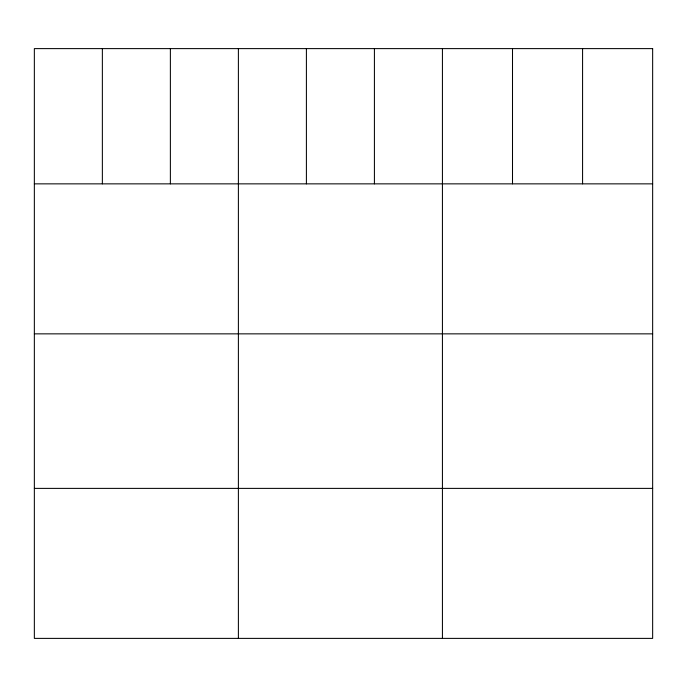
<?xml version="1.0" encoding="UTF-8"?>
<svg xmlns="http://www.w3.org/2000/svg" width="687" height="687" viewBox="0 0 687 687"><rect width="100%" height="100%" fill="white"/><g stroke="black" fill="none" stroke-linecap="round" stroke-linejoin="round"><path stroke-width="1.03" d="M34.35 183.858L652.65 183.858M34.35 333.856L652.65 333.856M34.35 488.388L652.65 488.388M582.576 48.614L582.576 183.858M512.502 48.614L512.502 183.858M442.428 48.614L442.428 638.386M374.415 48.614L374.415 183.858M306.402 48.614L306.402 183.858M238.389 48.614L238.389 638.386M170.376 48.614L170.376 183.858M102.363 48.614L102.363 183.858M652.65 48.614L34.35 48.614L34.35 638.386L652.65 638.386L652.65 48.614"/></g></svg>
